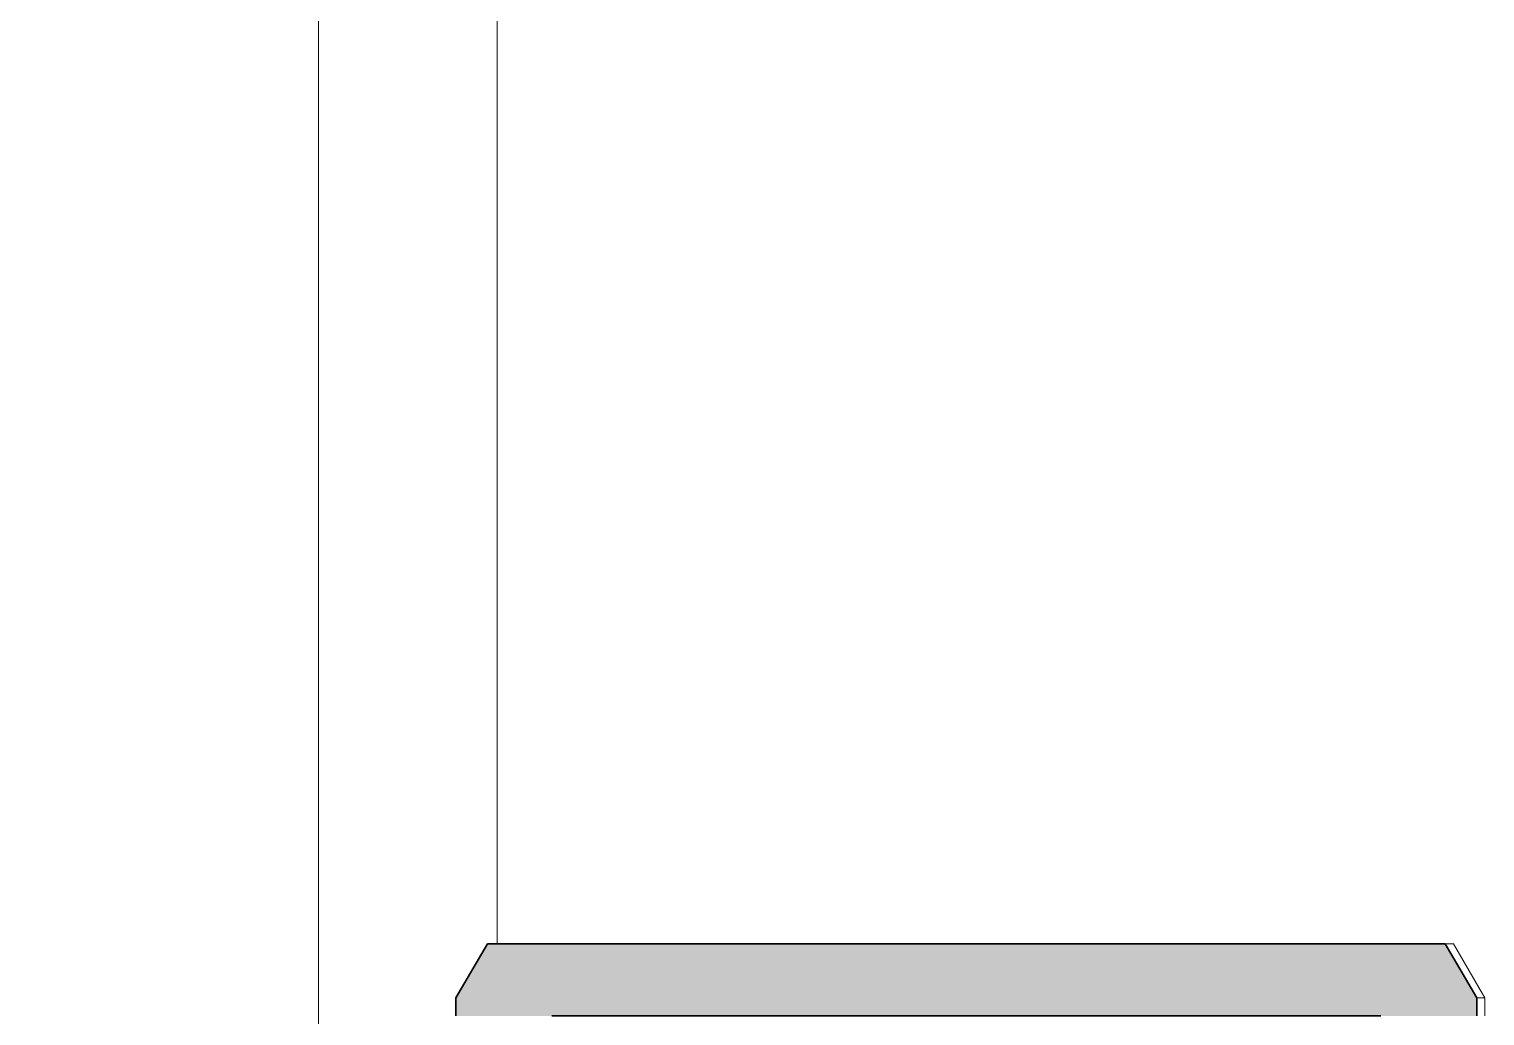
# Model space of a CAD drawing. Header units: millimetres. Extents: x -46169 to 237885, y -84465 to 18123.
# Drawn here: x 173730.9 to 174134.6, y -83912.6 to -83638.9 of the extents above; entities that cross this region are included whole.
import ezdxf

# ---------------------------------------------------------------- set-up
doc = ezdxf.new("R2010")
doc.units = ezdxf.units.MM
doc.header["$MEASUREMENT"] = 0
doc.linetypes.add('Wipeout_Contour', pattern=[1000, 0, -1000])
doc.layers.add('New_A-25-M_Wall_Ext', color=7, linetype='Continuous')
doc.layers.add('New_A-35-M_FFE_Sanitary', color=7, linetype='Continuous')
for name, color, linetype, lineweight, true_color in [('New_A-25-M_Wall_Ext_Pen_No__104', 7, 'Continuous', 15, 0xa6a6a6), ('New_A-25-M_Wall_Ext_Pen_No__44', 7, 'Continuous', 35, 0x444444), ('New_A-25-M_Wall_Ext_Pen_No__75', 7, 'Continuous', 20, 0x606060), ('New_A-35-M_FFE_Sanitary_Pen_No__64', 7, 'Continuous', 20, 0x606060)]:
    doc.layers.add(name, color=color, linetype=linetype, lineweight=lineweight, true_color=true_color)

# ---------------------------------------------------------------- blocks, each defined once
blk = doc.blocks.new('Section Elem_195_3', base_point=(129666.67, -84332.61))
at = {"color": 254, "linetype": 'Wipeout_Contour', "lineweight": 0, "ltscale": 3280114.798692386}
blk.add_wipeout([(173811.19, -83961.8), (173814.25, -83957.37), (173821.89, -83951.61), (173828.18, -83945.88), (173834.09, -83932.66), (173834.09, -83932.64), (173860.68, -83932.64), (173860.68, -83932.61), (173834.07, -83932.61), (173834.07, -83927.61), (173842.83, -83912.61), (173849.24, -83912.61), (173849.24, -83907.61), (173857.99, -83892.61), (173860.68, -83892.61), (173860.68, -82132.61), (173811.19, -82132.61)], dxfattribs=at).dxf.layer = 'New_A-35-M_FFE_Sanitary'
at = {"layer": 'New_A-35-M_FFE_Sanitary_Pen_No__64', "linetype": 'Continuous'}
blk.add_line((173860.68, -83892.61), (173860.68, -82132.61), dxfattribs=at)
at = {"color": 254, "linetype": 'Wipeout_Contour', "lineweight": 0, "ltscale": 1735684.129006303}
blk.add_wipeout([(173643.59, -84302.61), (173811.19, -84302.61), (173811.19, -83983.22), (173803.77, -83983.22), (173803.97, -83983.14), (173806.99, -83967.87), (173811.19, -83961.8), (173811.19, -82132.61), (173643.59, -82132.61)], dxfattribs=at).dxf.layer = 'New_A-35-M_FFE_Sanitary'
at = {"layer": 'New_A-35-M_FFE_Sanitary_Pen_No__64', "linetype": 'Continuous'}
blk.add_line((173811.19, -83961.8), (173811.19, -82132.61), dxfattribs=at)
blk = doc.blocks.new('Section Elem_246_3', base_point=(129666.67, -84332.61))
at = {"layer": 'New_A-25-M_Wall_Ext_Pen_No__44', "linetype": 'Continuous'}
for p, q in [((173857.99, -83892.61), (173849.24, -83907.61)), ((173849.24, -83907.61), (173849.24, -83912.61)), ((174105.71, -83912.61), (173875.87, -83912.61))]:
    blk.add_line(p, q, dxfattribs=at)
at = {"color": 254, "linetype": 'Wipeout_Contour', "lineweight": 0, "ltscale": 773184.261851}
blk.add_wipeout([(174132.34, -83912.61), (174134.59, -83912.61), (174134.59, -83907.61), (174132.34, -83907.61)], dxfattribs=at).dxf.layer = 'New_A-25-M_Wall_Ext'
at = {"color": 254, "linetype": 'Wipeout_Contour', "lineweight": 0, "ltscale": 773151.15705}
blk.add_wipeout([(174132.34, -83907.61), (174134.59, -83907.61), (174125.87, -83892.61), (174123.58, -83892.61)], dxfattribs=at).dxf.layer = 'New_A-25-M_Wall_Ext'
at = {"layer": 'New_A-25-M_Wall_Ext_Pen_No__104', "linetype": 'Continuous'}
blk.add_hatch(color=256, dxfattribs=at).paths.add_polyline_path([(174132.34, -83912.61), (174132.34, -83907.61), (174123.58, -83892.61), (173857.99, -83892.61), (173849.24, -83907.61), (173849.24, -83912.61)])
at = {"layer": 'New_A-25-M_Wall_Ext_Pen_No__44', "linetype": 'Continuous'}
for p, q in [((174123.58, -83892.61), (173857.99, -83892.61)), ((174123.58, -83892.61), (174132.34, -83907.61)), ((174132.34, -83907.61), (174132.34, -83912.61))]:
    blk.add_line(p, q, dxfattribs=at)
at = {"layer": 'New_A-25-M_Wall_Ext_Pen_No__75', "linetype": 'Continuous'}
for p, q in [((174125.87, -83892.61), (174123.58, -83892.61)), ((174125.87, -83892.61), (174134.59, -83907.61)), ((174134.59, -83907.61), (174132.34, -83907.61)), ((174134.59, -83907.61), (174134.59, -83912.61))]:
    blk.add_line(p, q, dxfattribs=at)

msp = doc.modelspace()

# ---------------------------------------------------------------- block references
at = {"layer": 'New_A-35-M_FFE_Sanitary'}
msp.add_blockref('Section Elem_195_3', (129666.67, -84332.61), dxfattribs=at)

# ---------------------------------------------------------------- next in the draw order: block references
at = {"layer": 'New_A-25-M_Wall_Ext'}
msp.add_blockref('Section Elem_246_3', (129666.67, -84332.61), dxfattribs=at)

doc.saveas('drawing.dxf')
